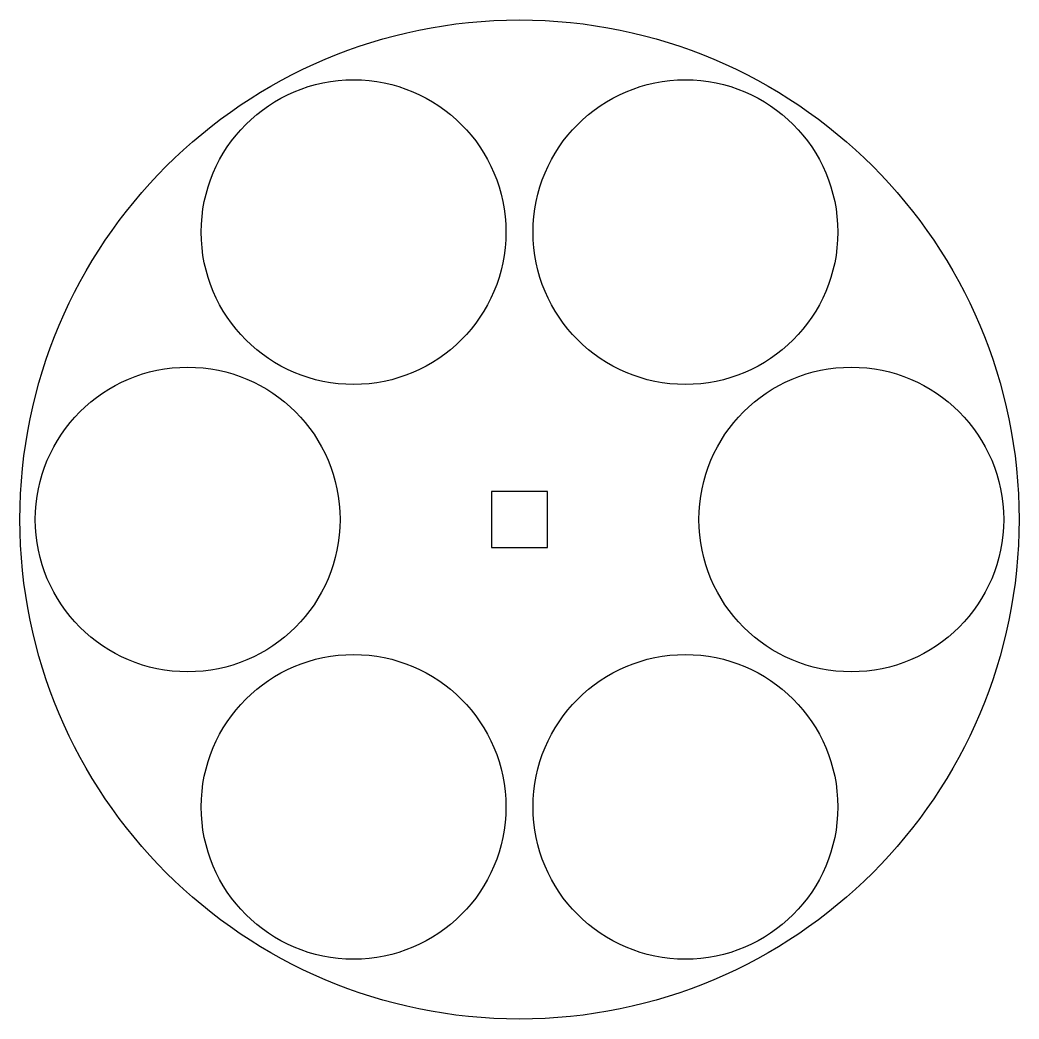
# Model space of a CAD drawing. Extents: x -181 to 181, y -181 to 181.
import ezdxf

# ---------------------------------------------------------------- set-up
doc = ezdxf.new("R2010")
doc.units = 0

msp = doc.modelspace()

# ---------------------------------------------------------------- linework, layer by layer
for p, q in [((10.1, 10.1), (-10.1, 10.1)), ((-10.1, 10.1), (-10.1, -10.1)), ((10.1, -10.1), (10.1, 10.1)), ((-10.1, -10.1), (10.1, -10.1))]:
    msp.add_line(p, q)
for centre, radius in [((0, 0), 180.65), ((-60, 103.923), 55.1), ((60, 103.923), 55.1), ((-120, 0), 55.1), ((120, 0), 55.1), ((-60, -103.923), 55.1), ((60, -103.923), 55.1)]:
    msp.add_circle(centre, radius)

doc.saveas('drawing.dxf')
